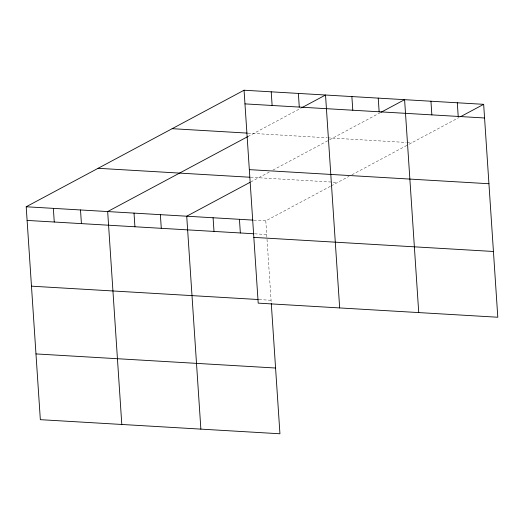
<?xml version="1.0" encoding="UTF-8"?>
<svg xmlns="http://www.w3.org/2000/svg" width="524" height="524" viewBox="0 0 524 524"><rect width="100%" height="100%" fill="white"/><g stroke="black" fill="none" stroke-linecap="round" stroke-linejoin="round"><path stroke-width="0.39" stroke-dasharray="2.62 1.97" d="M247.931 136.528L301.077 108.095M250.714 181.985L270.017 171.656M272.866 170.136L380.149 112.752M253.819 220.159L265.799 220.866L330.5 186.249M331.22 185.869L349.089 176.313M351.938 174.787L408.203 144.69M408.916 144.31L459.214 117.402M248.042 133.148L327.107 137.799M327.906 137.851L406.172 142.456M406.971 142.502L411.766 142.783M250.636 177.282L337.692 182.404M254.723 233.815L266.703 234.523M259.092 299.571L271.072 300.272M265.799 220.866L266.971 238.531M267.024 239.33L271.236 302.695"/><path stroke-width="0.79" d="M271.288 303.501L279.94 433.774L40.341 419.672L26.2 206.764L244.06 90.226L483.659 104.328L497.8 317.236L258.201 303.134L244.06 90.226M247.931 136.528L107.662 211.558L121.804 424.466M301.798 107.708L325.522 95.021L339.663 307.929M249.994 182.365L186.727 216.209L200.869 429.123M380.869 112.365L404.594 99.671L418.735 312.586M460.655 116.636L483.659 104.328M244.97 103.883L484.562 117.985M172.167 128.681L247.243 133.103M249.339 169.638L488.931 183.734M98.093 168.302L249.837 177.236M26.2 206.764L253.02 220.113M27.104 220.421L253.924 233.769M253.832 237.385L493.431 251.481M31.473 286.176L258.293 299.525M35.973 353.923L275.572 368.018M457.301 102.776L458.212 116.433M430.944 101.224L431.855 114.88M378.236 98.119L379.14 111.776M351.879 96.573L352.79 110.23M298.372 93.423L299.276 107.079M271.216 91.824L272.12 105.481M239.442 219.314L240.346 232.97M213.085 217.761L213.995 231.418M160.377 214.657L161.281 228.313M134.02 213.111L134.923 226.768M80.506 209.96L81.416 223.617M53.356 208.362L54.26 222.019"/></g></svg>
